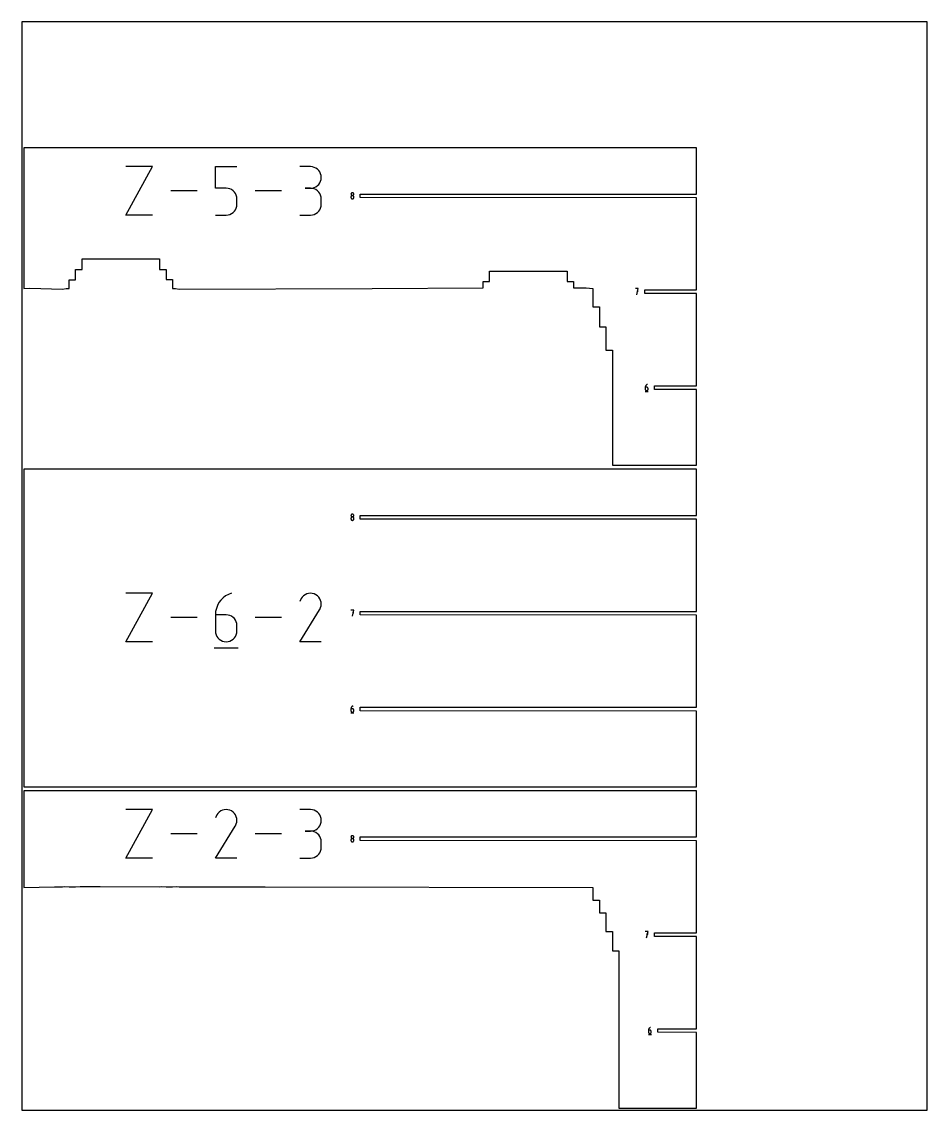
# Model space of a CAD drawing. Extents: x 0 to 7700, y 0 to 841.
# Drawn here: x 4900 to 5600, y 0 to 841 of the extents above; entities that cross this region are included whole.
import ezdxf

# ---------------------------------------------------------------- set-up
doc = ezdxf.new("R2010")
doc.units = 0
doc.header["$MEASUREMENT"] = 0
for name, color, linetype in [('annotation', 7, 'Continuous'), ('boundary', 7, 'Continuous'), ('frame', 7, 'Continuous')]:
    doc.layers.add(name, color=color, linetype=linetype)

msp = doc.modelspace()

# ---------------------------------------------------------------- linework, layer by layer
at = {"layer": 'annotation', "color": 1}
for p, q in [((4980.37, 691.64), (5001.16, 729.08)), ((5001.16, 729.08), (4980.37, 729.08)), ((5049.71, 712.41), (5049.71, 729.08)), ((5049.71, 729.08), (5066.34, 729.08)), ((5123.21, 729.04), (5114.9, 729.04)), ((5124.71, 728.91), (5123.21, 729.04)), ((5126.12, 728.52), (5124.71, 728.91)), ((5127.41, 727.9), (5126.12, 728.52)), ((5128.57, 727.08), (5127.41, 727.9)), ((5129.57, 726.08), (5128.57, 727.08)), ((5130.39, 724.92), (5129.57, 726.08)), ((5131.01, 723.63), (5130.39, 724.92)), ((5131.39, 722.23), (5131.01, 723.63)), ((5128.57, 714.37), (5129.57, 715.37)), ((5129.57, 715.37), (5130.39, 716.54)), ((5130.39, 716.54), (5131.01, 717.83)), ((5131.01, 717.83), (5131.39, 719.24)), ((5131.53, 720.74), (5131.39, 722.23)), ((5131.39, 719.24), (5131.53, 720.74)), ((5131.53, 720.74), (5131.53, 720.74)), ((5035.68, 710.36), (5015.2, 710.36)), ((5058.03, 712.41), (5049.71, 712.41)), ((5059.52, 712.28), (5058.03, 712.41)), ((5060.93, 711.89), (5059.52, 712.28)), ((5062.22, 711.28), (5060.93, 711.89)), ((5063.38, 710.46), (5062.22, 711.28)), ((5064.38, 709.46), (5063.38, 710.46)), ((5065.21, 708.3), (5064.38, 709.46)), ((5065.82, 707.01), (5065.21, 708.3)), ((5066.21, 705.6), (5065.82, 707.01)), ((5100.86, 710.36), (5080.39, 710.36)), ((5123.21, 712.41), (5119.05, 712.41)), ((5119.05, 712.41), (5123.21, 712.41)), ((5123.21, 712.41), (5124.71, 712.54)), ((5124.71, 712.28), (5123.21, 712.41)), ((5123.21, 712.41), (5123.21, 712.41)), ((5124.71, 712.54), (5126.12, 712.93)), ((5126.12, 711.89), (5124.71, 712.28)), ((5126.12, 712.93), (5127.41, 713.55)), ((5127.41, 711.27), (5126.12, 711.89)), ((5127.41, 713.55), (5128.57, 714.37)), ((5128.57, 710.45), (5127.41, 711.27)), ((5129.57, 709.45), (5128.57, 710.45)), ((5130.39, 708.29), (5129.57, 709.45)), ((5131.01, 707), (5130.39, 708.29)), ((5131.39, 705.6), (5131.01, 707)), ((5154.54, 708.06), (5154.52, 707.87)), ((5154.52, 707.87), (5154.52, 707.87)), ((5154.52, 707.87), (5154.54, 707.68)), ((5154.59, 708.24), (5154.54, 708.06)), ((5154.54, 707.68), (5154.59, 707.5)), ((5154.67, 708.41), (5154.59, 708.24)), ((5154.59, 707.5), (5154.67, 707.33)), ((5154.77, 708.56), (5154.67, 708.41)), ((5154.67, 707.33), (5154.77, 707.18)), ((5154.9, 708.68), (5154.77, 708.56)), ((5154.77, 707.18), (5154.9, 707.05)), ((5154.9, 706.55), (5154.77, 706.42)), ((5155.05, 708.79), (5154.9, 708.68)), ((5154.9, 707.05), (5155.05, 706.95)), ((5155.05, 706.66), (5154.9, 706.55)), ((5155.22, 708.87), (5155.05, 708.79)), ((5155.05, 706.95), (5155.22, 706.87)), ((5155.22, 706.74), (5155.05, 706.66)), ((5155.4, 708.92), (5155.22, 708.87)), ((5155.22, 706.87), (5155.4, 706.82)), ((5155.4, 706.79), (5155.22, 706.74)), ((5155.59, 708.93), (5155.4, 708.92)), ((5155.4, 706.82), (5155.59, 706.8)), ((5155.59, 706.8), (5155.4, 706.79)), ((5155.78, 708.92), (5155.59, 708.93)), ((5155.59, 708.93), (5155.59, 708.93)), ((5155.59, 706.8), (5155.78, 706.82)), ((5155.78, 706.79), (5155.59, 706.8)), ((5155.59, 706.8), (5155.59, 706.8)), ((5155.59, 706.8), (5155.59, 706.8)), ((5155.96, 708.87), (5155.78, 708.92)), ((5155.78, 706.82), (5155.96, 706.87)), ((5155.96, 706.74), (5155.78, 706.79)), ((5156.12, 708.79), (5155.96, 708.87)), ((5155.96, 706.87), (5156.12, 706.95)), ((5156.12, 706.66), (5155.96, 706.74)), ((5156.27, 708.68), (5156.12, 708.79)), ((5156.12, 706.95), (5156.27, 707.05)), ((5156.27, 706.55), (5156.12, 706.66)), ((5156.4, 708.56), (5156.27, 708.68)), ((5156.27, 707.05), (5156.4, 707.18)), ((5156.4, 706.42), (5156.27, 706.55)), ((5156.51, 708.41), (5156.4, 708.56)), ((5156.4, 707.18), (5156.51, 707.33)), ((5156.59, 708.24), (5156.51, 708.41)), ((5156.51, 707.33), (5156.59, 707.5)), ((5156.64, 708.06), (5156.59, 708.24)), ((5156.59, 707.5), (5156.64, 707.68)), ((5156.65, 707.87), (5156.64, 708.06)), ((5156.64, 707.68), (5156.65, 707.87)), ((5156.65, 707.87), (5156.65, 707.87)), ((5065.82, 697.06), (5066.21, 698.47)), ((5066.34, 704.11), (5066.21, 705.6)), ((5066.21, 698.47), (5066.34, 699.96)), ((5066.34, 699.96), (5066.34, 704.11)), ((5066.34, 704.11), (5066.34, 704.11)), ((5131.01, 697.05), (5131.39, 698.45)), ((5131.53, 704.11), (5131.39, 705.6)), ((5131.39, 698.45), (5131.53, 699.94)), ((5131.53, 699.94), (5131.53, 704.11)), ((5131.53, 704.11), (5131.53, 704.11)), ((5154.54, 705.93), (5154.52, 705.74)), ((5154.52, 705.74), (5154.52, 705.2)), ((5154.52, 705.2), (5154.52, 705.2)), ((5154.52, 705.2), (5154.54, 705.01)), ((5154.59, 706.11), (5154.54, 705.93)), ((5154.54, 705.01), (5154.59, 704.83)), ((5154.67, 706.27), (5154.59, 706.11)), ((5154.59, 704.83), (5154.67, 704.67)), ((5154.77, 706.42), (5154.67, 706.27)), ((5154.67, 704.67), (5154.77, 704.52)), ((5154.77, 704.52), (5154.9, 704.39)), ((5154.9, 704.39), (5155.05, 704.29)), ((5155.05, 704.29), (5155.22, 704.21)), ((5155.22, 704.21), (5155.4, 704.16)), ((5155.4, 704.16), (5155.59, 704.14)), ((5155.59, 704.14), (5155.78, 704.16)), ((5155.59, 704.14), (5155.59, 704.14)), ((5155.78, 704.16), (5155.96, 704.21)), ((5155.96, 704.21), (5156.12, 704.29)), ((5156.12, 704.29), (5156.27, 704.39)), ((5156.27, 704.39), (5156.4, 704.52)), ((5156.51, 706.27), (5156.4, 706.42)), ((5156.4, 704.52), (5156.51, 704.67)), ((5156.59, 706.11), (5156.51, 706.27)), ((5156.51, 704.67), (5156.59, 704.83)), ((5156.64, 705.93), (5156.59, 706.11)), ((5156.59, 704.83), (5156.64, 705.01)), ((5156.65, 705.74), (5156.64, 705.93)), ((5156.64, 705.01), (5156.65, 705.2)), ((5156.65, 705.2), (5156.65, 705.74)), ((5156.65, 705.74), (5156.65, 705.74)), ((5001.16, 691.64), (4980.37, 691.64)), ((5049.71, 691.64), (5058.03, 691.64)), ((5058.03, 691.64), (5059.52, 691.77)), ((5058.03, 691.64), (5058.03, 691.64)), ((5059.52, 691.77), (5060.93, 692.16)), ((5060.93, 692.16), (5062.22, 692.78)), ((5062.22, 692.78), (5063.38, 693.6)), ((5063.38, 693.6), (5064.38, 694.6)), ((5064.38, 694.6), (5065.21, 695.76)), ((5065.21, 695.76), (5065.82, 697.06)), ((5114.9, 691.64), (5123.21, 691.64)), ((5123.21, 691.64), (5124.71, 691.77)), ((5123.21, 691.64), (5123.21, 691.64)), ((5124.71, 691.77), (5126.12, 692.16)), ((5126.12, 692.16), (5127.41, 692.78)), ((5127.41, 692.78), (5128.57, 693.6)), ((5128.57, 693.6), (5129.57, 694.6)), ((5129.57, 694.6), (5130.39, 695.76)), ((5130.39, 695.76), (5131.01, 697.05)), ((5376.65, 634.85), (5374.52, 634.85)), ((5375.59, 630.05), (5376.65, 634.85)), ((5376.65, 632.71), (5375.59, 632.71)), ((5381.89, 555.36), (5384.29, 555.36)), ((5382.04, 558.95), (5382.02, 558.63)), ((5382.02, 558.63), (5382.02, 557.03)), ((5383.08, 558.63), (5382.02, 558.63)), ((5382.02, 557.03), (5382.02, 557.03)), ((5382.02, 557.03), (5382.04, 556.84)), ((5382.11, 559.26), (5382.04, 558.95)), ((5382.04, 556.84), (5382.09, 556.66)), ((5382.09, 556.66), (5382.16, 556.49)), ((5382.22, 559.56), (5382.11, 559.26)), ((5382.16, 556.49), (5382.27, 556.34)), ((5382.37, 559.83), (5382.22, 559.56)), ((5382.27, 556.34), (5382.4, 556.21)), ((5382.56, 560.08), (5382.37, 559.83)), ((5382.4, 556.21), (5382.55, 556.11)), ((5382.55, 556.11), (5382.71, 556.03)), ((5382.78, 560.3), (5382.56, 560.08)), ((5382.71, 556.03), (5382.89, 555.98)), ((5383.03, 560.49), (5382.78, 560.3)), ((5382.89, 555.98), (5383.08, 555.96)), ((5383.31, 560.65), (5383.03, 560.49)), ((5383.28, 558.61), (5383.08, 558.63)), ((5383.08, 555.96), (5383.28, 555.98)), ((5383.08, 555.96), (5383.08, 555.96)), ((5383.46, 558.56), (5383.28, 558.61)), ((5383.28, 555.98), (5383.46, 556.03)), ((5383.62, 560.76), (5383.31, 560.65)), ((5383.62, 558.48), (5383.46, 558.56)), ((5383.46, 556.03), (5383.62, 556.11)), ((5383.62, 560.76), (5383.62, 560.76)), ((5383.77, 558.38), (5383.62, 558.48)), ((5383.62, 556.11), (5383.77, 556.21)), ((5383.9, 558.25), (5383.77, 558.38)), ((5383.77, 556.21), (5383.9, 556.34)), ((5384.01, 558.1), (5383.9, 558.25)), ((5383.9, 556.34), (5384.01, 556.49)), ((5384.08, 557.93), (5384.01, 558.1)), ((5384.01, 556.49), (5384.08, 556.66)), ((5384.13, 557.75), (5384.08, 557.93)), ((5384.08, 556.66), (5384.13, 556.84)), ((5384.15, 557.56), (5384.13, 557.75)), ((5384.13, 556.84), (5384.15, 557.03)), ((5384.15, 557.03), (5384.15, 557.56)), ((5384.15, 557.56), (5384.15, 557.56)), ((5154.54, 459.67), (5154.52, 459.48)), ((5154.52, 459.48), (5154.52, 459.48)), ((5154.52, 459.48), (5154.54, 459.29)), ((5154.54, 457.54), (5154.52, 457.35)), ((5154.52, 457.35), (5154.52, 456.81)), ((5154.52, 456.81), (5154.52, 456.81)), ((5154.52, 456.81), (5154.54, 456.62)), ((5154.59, 459.85), (5154.54, 459.67)), ((5154.54, 459.29), (5154.59, 459.11)), ((5154.59, 457.72), (5154.54, 457.54)), ((5154.54, 456.62), (5154.59, 456.44)), ((5154.67, 460.02), (5154.59, 459.85)), ((5154.59, 459.11), (5154.67, 458.94)), ((5154.67, 457.88), (5154.59, 457.72)), ((5154.59, 456.44), (5154.67, 456.28)), ((5154.77, 460.16), (5154.67, 460.02)), ((5154.67, 458.94), (5154.77, 458.79)), ((5154.77, 458.03), (5154.67, 457.88)), ((5154.67, 456.28), (5154.77, 456.13)), ((5154.9, 460.29), (5154.77, 460.16)), ((5154.77, 458.79), (5154.9, 458.66)), ((5154.9, 458.16), (5154.77, 458.03)), ((5154.77, 456.13), (5154.9, 456)), ((5155.05, 460.4), (5154.9, 460.29)), ((5154.9, 458.66), (5155.05, 458.56)), ((5155.05, 458.27), (5154.9, 458.16)), ((5154.9, 456), (5155.05, 455.89)), ((5155.22, 460.48), (5155.05, 460.4)), ((5155.05, 458.56), (5155.22, 458.48)), ((5155.22, 458.35), (5155.05, 458.27)), ((5155.05, 455.89), (5155.22, 455.82)), ((5155.4, 460.53), (5155.22, 460.48)), ((5155.22, 458.48), (5155.4, 458.43)), ((5155.4, 458.39), (5155.22, 458.35)), ((5155.22, 455.82), (5155.4, 455.77)), ((5155.59, 460.54), (5155.4, 460.53)), ((5155.4, 458.43), (5155.59, 458.41)), ((5155.59, 458.41), (5155.4, 458.39)), ((5155.4, 455.77), (5155.59, 455.75)), ((5155.78, 460.53), (5155.59, 460.54)), ((5155.59, 460.54), (5155.59, 460.54)), ((5155.59, 458.41), (5155.78, 458.43)), ((5155.78, 458.39), (5155.59, 458.41)), ((5155.59, 458.41), (5155.59, 458.41)), ((5155.59, 458.41), (5155.59, 458.41)), ((5155.59, 455.75), (5155.78, 455.77)), ((5155.59, 455.75), (5155.59, 455.75)), ((5155.96, 460.48), (5155.78, 460.53)), ((5155.78, 458.43), (5155.96, 458.48)), ((5155.96, 458.35), (5155.78, 458.39)), ((5155.78, 455.77), (5155.96, 455.82)), ((5156.12, 460.4), (5155.96, 460.48)), ((5155.96, 458.48), (5156.12, 458.56)), ((5156.12, 458.27), (5155.96, 458.35)), ((5155.96, 455.82), (5156.12, 455.89)), ((5156.27, 460.29), (5156.12, 460.4)), ((5156.12, 458.56), (5156.27, 458.66)), ((5156.27, 458.16), (5156.12, 458.27)), ((5156.12, 455.89), (5156.27, 456)), ((5156.4, 460.16), (5156.27, 460.29)), ((5156.27, 458.66), (5156.4, 458.79)), ((5156.4, 458.03), (5156.27, 458.16)), ((5156.27, 456), (5156.4, 456.13)), ((5156.51, 460.02), (5156.4, 460.16)), ((5156.4, 458.79), (5156.51, 458.94)), ((5156.51, 457.88), (5156.4, 458.03)), ((5156.4, 456.13), (5156.51, 456.28)), ((5156.59, 459.85), (5156.51, 460.02)), ((5156.51, 458.94), (5156.59, 459.11)), ((5156.59, 457.72), (5156.51, 457.88)), ((5156.51, 456.28), (5156.59, 456.44)), ((5156.64, 459.67), (5156.59, 459.85)), ((5156.59, 459.11), (5156.64, 459.29)), ((5156.64, 457.54), (5156.59, 457.72)), ((5156.59, 456.44), (5156.64, 456.62)), ((5156.65, 459.48), (5156.64, 459.67)), ((5156.64, 459.29), (5156.65, 459.48)), ((5156.65, 457.35), (5156.64, 457.54)), ((5156.64, 456.62), (5156.65, 456.81)), ((5156.65, 459.48), (5156.65, 459.48)), ((5156.65, 456.81), (5156.65, 457.35)), ((5156.65, 457.35), (5156.65, 457.35)), ((4980.36, 361.99), (5001.15, 399.43)), ((5001.15, 399.43), (4980.36, 399.43)), ((5055.66, 395.85), (5053.94, 394.12)), ((5057.63, 397.34), (5055.66, 395.85)), ((5059.82, 398.54), (5057.63, 397.34)), ((5062.2, 399.43), (5059.82, 398.54)), ((5062.2, 399.43), (5062.2, 399.43)), ((5116.01, 395.27), (5114.92, 393.18)), ((5116.88, 396.5), (5116.01, 395.27)), ((5117.92, 397.52), (5116.88, 396.5)), ((5119.1, 398.34), (5117.92, 397.52)), ((5120.39, 398.93), (5119.1, 398.34)), ((5121.76, 399.3), (5120.39, 398.93)), ((5123.18, 399.43), (5121.76, 399.3)), ((5124.61, 399.32), (5123.18, 399.43)), ((5126.02, 398.96), (5124.61, 399.32)), ((5127.39, 398.33), (5126.02, 398.96)), ((5128.61, 397.46), (5127.39, 398.33)), ((5127.39, 398.33), (5127.39, 398.33)), ((5129.63, 396.42), (5128.61, 397.46)), ((5130.44, 395.24), (5129.63, 396.42)), ((5050.43, 387.72), (5049.89, 385.29)), ((5051.3, 390.02), (5050.43, 387.72)), ((5052.48, 392.17), (5051.3, 390.02)), ((5053.94, 394.12), (5052.48, 392.17)), ((5130.35, 386.85), (5130.37, 386.87)), ((5130.37, 386.87), (5130.38, 386.9)), ((5130.38, 386.9), (5130.4, 386.93)), ((5130.4, 386.93), (5130.41, 386.96)), ((5130.41, 386.96), (5131.05, 388.32)), ((5130.41, 386.96), (5130.41, 386.96)), ((5131.04, 393.95), (5130.44, 395.24)), ((5131.4, 392.58), (5131.04, 393.95)), ((5131.05, 388.32), (5131.42, 389.73)), ((5131.53, 391.16), (5131.4, 392.58)), ((5131.42, 389.73), (5131.53, 391.16)), ((5035.67, 380.71), (5015.2, 380.71)), ((5049.89, 385.29), (5049.71, 382.76)), ((5049.71, 382.76), (5049.71, 370.31)), ((5058.02, 382.76), (5049.71, 382.76)), ((5059.52, 382.63), (5058.02, 382.76)), ((5060.93, 382.24), (5059.52, 382.63)), ((5062.22, 381.63), (5060.93, 382.24)), ((5063.38, 380.81), (5062.22, 381.63)), ((5064.39, 379.81), (5063.38, 380.81)), ((5065.21, 378.65), (5064.39, 379.81)), ((5065.82, 377.36), (5065.21, 378.65)), ((5100.86, 380.71), (5080.38, 380.71)), ((5114.9, 361.99), (5130.27, 386.73)), ((5130.27, 386.73), (5130.28, 386.75)), ((5130.27, 386.73), (5130.27, 386.73)), ((5130.28, 386.75), (5130.3, 386.77)), ((5130.3, 386.77), (5130.32, 386.8)), ((5130.32, 386.8), (5130.33, 386.82)), ((5130.33, 386.82), (5130.35, 386.85)), ((5156.65, 386.46), (5154.52, 386.46)), ((5155.59, 381.66), (5156.65, 386.46)), ((5156.65, 384.32), (5155.59, 384.32)), ((5049.71, 370.31), (5049.71, 370.31)), ((5049.71, 370.31), (5049.84, 368.82)), ((5066.21, 375.95), (5065.82, 377.36)), ((5066.34, 374.46), (5066.21, 375.95)), ((5066.21, 368.82), (5066.34, 370.31)), ((5066.34, 370.31), (5066.34, 374.46)), ((5066.34, 374.46), (5066.34, 374.46)), ((5001.15, 361.99), (4980.36, 361.99)), ((5049.84, 368.82), (5050.23, 367.41)), ((5050.23, 367.41), (5050.85, 366.11)), ((5050.85, 366.11), (5051.67, 364.95)), ((5051.67, 364.95), (5052.67, 363.95)), ((5052.67, 363.95), (5053.83, 363.13)), ((5053.83, 363.13), (5055.13, 362.51)), ((5055.13, 362.51), (5056.53, 362.12)), ((5056.53, 362.12), (5058.02, 361.99)), ((5058.02, 361.99), (5059.52, 362.12)), ((5058.02, 361.99), (5058.02, 361.99)), ((5059.52, 362.12), (5060.93, 362.51)), ((5060.93, 362.51), (5062.22, 363.13)), ((5062.22, 363.13), (5063.38, 363.95)), ((5063.38, 363.95), (5064.39, 364.95)), ((5064.39, 364.95), (5065.21, 366.11)), ((5065.21, 366.11), (5065.82, 367.41)), ((5065.82, 367.41), (5066.21, 368.82)), ((5131.53, 361.99), (5114.9, 361.99)), ((5048.67, 357.31), (5067.39, 357.31)), ((5154.88, 311.44), (5154.72, 311.17)), ((5155.06, 311.69), (5154.88, 311.44)), ((5155.28, 311.91), (5155.06, 311.69)), ((5155.54, 312.1), (5155.28, 311.91)), ((5155.82, 312.26), (5155.54, 312.1)), ((5156.12, 312.37), (5155.82, 312.26)), ((5156.12, 312.37), (5156.12, 312.37)), ((5154.39, 306.97), (5156.79, 306.97)), ((5154.54, 310.56), (5154.52, 310.23)), ((5154.52, 310.23), (5154.52, 308.64)), ((5155.59, 310.23), (5154.52, 310.23)), ((5154.52, 308.64), (5154.52, 308.64)), ((5154.52, 308.64), (5154.54, 308.45)), ((5154.61, 310.87), (5154.54, 310.56)), ((5154.54, 308.45), (5154.59, 308.27)), ((5154.59, 308.27), (5154.67, 308.1)), ((5154.72, 311.17), (5154.61, 310.87)), ((5154.67, 308.1), (5154.77, 307.95)), ((5154.77, 307.95), (5154.9, 307.82)), ((5154.9, 307.82), (5155.05, 307.72)), ((5155.05, 307.72), (5155.22, 307.64)), ((5155.22, 307.64), (5155.4, 307.59)), ((5155.4, 307.59), (5155.59, 307.57)), ((5155.78, 310.22), (5155.59, 310.23)), ((5155.59, 307.57), (5155.78, 307.59)), ((5155.59, 307.57), (5155.59, 307.57)), ((5155.96, 310.17), (5155.78, 310.22)), ((5155.78, 307.59), (5155.96, 307.64)), ((5156.13, 310.09), (5155.96, 310.17)), ((5155.96, 307.64), (5156.13, 307.72)), ((5156.27, 309.98), (5156.13, 310.09)), ((5156.13, 307.72), (5156.27, 307.82)), ((5156.4, 309.86), (5156.27, 309.98)), ((5156.27, 307.82), (5156.4, 307.95)), ((5156.51, 309.71), (5156.4, 309.86)), ((5156.4, 307.95), (5156.51, 308.1)), ((5156.59, 309.54), (5156.51, 309.71)), ((5156.51, 308.1), (5156.59, 308.27)), ((5156.64, 309.36), (5156.59, 309.54)), ((5156.59, 308.27), (5156.64, 308.45)), ((5156.65, 309.17), (5156.64, 309.36)), ((5156.64, 308.45), (5156.65, 308.64)), ((5156.65, 308.64), (5156.65, 309.17)), ((5156.65, 309.17), (5156.65, 309.17)), ((4980.36, 194.86), (5001.15, 232.3)), ((5001.15, 232.3), (4980.36, 232.3)), ((5050.83, 228.14), (5049.74, 226.04)), ((5051.69, 229.37), (5050.83, 228.14)), ((5052.73, 230.39), (5051.69, 229.37)), ((5053.92, 231.21), (5052.73, 230.39)), ((5055.21, 231.8), (5053.92, 231.21)), ((5056.58, 232.17), (5055.21, 231.8)), ((5057.99, 232.3), (5056.58, 232.17)), ((5059.42, 232.19), (5057.99, 232.3)), ((5060.84, 231.82), (5059.42, 232.19)), ((5062.2, 231.2), (5060.84, 231.82)), ((5063.42, 230.33), (5062.2, 231.2)), ((5062.2, 231.2), (5062.2, 231.2)), ((5064.45, 229.29), (5063.42, 230.33)), ((5065.26, 228.11), (5064.45, 229.29)), ((5065.85, 226.81), (5065.26, 228.11)), ((5123.22, 232.26), (5114.9, 232.26)), ((5124.71, 232.12), (5123.22, 232.26)), ((5126.12, 231.74), (5124.71, 232.12)), ((5127.41, 231.12), (5126.12, 231.74)), ((5128.58, 230.3), (5127.41, 231.12)), ((5129.58, 229.3), (5128.58, 230.3)), ((5130.4, 228.14), (5129.58, 229.3)), ((5131.01, 226.85), (5130.4, 228.14)), ((5049.71, 194.86), (5065.08, 219.6)), ((5065.08, 219.6), (5065.1, 219.62)), ((5065.08, 219.6), (5065.08, 219.6)), ((5065.1, 219.62), (5065.12, 219.64)), ((5065.12, 219.64), (5065.13, 219.66)), ((5065.13, 219.66), (5065.15, 219.69)), ((5065.15, 219.69), (5065.16, 219.71)), ((5065.16, 219.71), (5065.18, 219.74)), ((5065.18, 219.74), (5065.2, 219.76)), ((5065.2, 219.76), (5065.21, 219.79)), ((5065.21, 219.79), (5065.23, 219.82)), ((5065.23, 219.82), (5065.86, 221.19)), ((5065.23, 219.82), (5065.23, 219.82)), ((5066.22, 225.44), (5065.85, 226.81)), ((5065.86, 221.19), (5066.23, 222.6)), ((5066.35, 224.03), (5066.22, 225.44)), ((5066.23, 222.6), (5066.35, 224.03)), ((5129.58, 218.59), (5130.4, 219.75)), ((5130.4, 219.75), (5131.01, 221.05)), ((5131.4, 225.44), (5131.01, 226.85)), ((5131.01, 221.05), (5131.4, 222.46)), ((5131.53, 223.95), (5131.4, 225.44)), ((5131.4, 222.46), (5131.53, 223.95)), ((5131.53, 223.95), (5131.53, 223.95)), ((5035.67, 213.58), (5015.2, 213.58)), ((5100.86, 213.58), (5080.39, 213.58)), ((5123.22, 215.63), (5119.05, 215.63)), ((5119.05, 215.63), (5123.22, 215.63)), ((5123.22, 215.63), (5124.71, 215.76)), ((5124.71, 215.49), (5123.22, 215.63)), ((5123.22, 215.63), (5123.22, 215.63)), ((5124.71, 215.76), (5126.12, 216.15)), ((5126.12, 215.11), (5124.71, 215.49)), ((5126.12, 216.15), (5127.41, 216.77)), ((5127.41, 214.49), (5126.12, 215.11)), ((5127.41, 216.77), (5128.58, 217.59)), ((5128.58, 213.67), (5127.41, 214.49)), ((5128.58, 217.59), (5129.58, 218.59)), ((5129.58, 212.67), (5128.58, 213.67)), ((5130.4, 211.51), (5129.58, 212.67)), ((5131.01, 210.22), (5130.4, 211.51)), ((5154.54, 211.28), (5154.52, 211.09)), ((5154.52, 211.09), (5154.52, 211.09)), ((5154.52, 211.09), (5154.54, 210.9)), ((5154.59, 211.46), (5154.54, 211.28)), ((5154.54, 210.9), (5154.59, 210.72)), ((5154.67, 211.63), (5154.59, 211.46)), ((5154.59, 210.72), (5154.67, 210.55)), ((5154.77, 211.77), (5154.67, 211.63)), ((5154.67, 210.55), (5154.77, 210.4)), ((5154.9, 211.9), (5154.77, 211.77)), ((5154.77, 210.4), (5154.9, 210.27)), ((5155.05, 212.01), (5154.9, 211.9)), ((5154.9, 210.27), (5155.05, 210.17)), ((5155.22, 212.09), (5155.05, 212.01)), ((5155.4, 212.14), (5155.22, 212.09)), ((5155.59, 212.15), (5155.4, 212.14)), ((5155.78, 212.14), (5155.59, 212.15)), ((5155.59, 212.15), (5155.59, 212.15)), ((5155.96, 212.09), (5155.78, 212.14)), ((5156.12, 212.01), (5155.96, 212.09)), ((5156.27, 211.9), (5156.12, 212.01)), ((5156.12, 210.17), (5156.27, 210.27)), ((5156.4, 211.77), (5156.27, 211.9)), ((5156.27, 210.27), (5156.4, 210.4)), ((5156.51, 211.63), (5156.4, 211.77)), ((5156.4, 210.4), (5156.51, 210.55)), ((5156.59, 211.46), (5156.51, 211.63)), ((5156.51, 210.55), (5156.59, 210.72)), ((5156.64, 211.28), (5156.59, 211.46)), ((5156.59, 210.72), (5156.64, 210.9)), ((5156.65, 211.09), (5156.64, 211.28)), ((5156.64, 210.9), (5156.65, 211.09)), ((5156.65, 211.09), (5156.65, 211.09)), ((5131.4, 208.81), (5131.01, 210.22)), ((5131.53, 207.33), (5131.4, 208.81)), ((5131.4, 201.67), (5131.53, 203.16)), ((5131.53, 203.16), (5131.53, 207.33)), ((5131.53, 207.33), (5131.53, 207.33)), ((5154.54, 209.15), (5154.52, 208.95)), ((5154.52, 208.95), (5154.52, 208.42)), ((5154.52, 208.42), (5154.52, 208.42)), ((5154.52, 208.42), (5154.54, 208.23)), ((5154.59, 209.33), (5154.54, 209.15)), ((5154.54, 208.23), (5154.59, 208.05)), ((5154.67, 209.49), (5154.59, 209.33)), ((5154.59, 208.05), (5154.67, 207.89)), ((5154.77, 209.64), (5154.67, 209.49)), ((5154.67, 207.89), (5154.77, 207.74)), ((5154.9, 209.77), (5154.77, 209.64)), ((5154.77, 207.74), (5154.9, 207.61)), ((5155.05, 209.88), (5154.9, 209.77)), ((5154.9, 207.61), (5155.05, 207.5)), ((5155.05, 210.17), (5155.22, 210.09)), ((5155.22, 209.95), (5155.05, 209.88)), ((5155.05, 207.5), (5155.22, 207.43)), ((5155.22, 210.09), (5155.4, 210.04)), ((5155.4, 210), (5155.22, 209.95)), ((5155.22, 207.43), (5155.4, 207.38)), ((5155.4, 210.04), (5155.59, 210.02)), ((5155.59, 210.02), (5155.4, 210)), ((5155.4, 207.38), (5155.59, 207.36)), ((5155.59, 210.02), (5155.78, 210.04)), ((5155.78, 210), (5155.59, 210.02)), ((5155.59, 210.02), (5155.59, 210.02)), ((5155.59, 210.02), (5155.59, 210.02)), ((5155.59, 207.36), (5155.78, 207.38)), ((5155.59, 207.36), (5155.59, 207.36)), ((5155.78, 210.04), (5155.96, 210.09)), ((5155.96, 209.95), (5155.78, 210)), ((5155.78, 207.38), (5155.96, 207.43)), ((5155.96, 210.09), (5156.12, 210.17)), ((5156.12, 209.88), (5155.96, 209.95)), ((5155.96, 207.43), (5156.12, 207.5)), ((5156.27, 209.77), (5156.12, 209.88)), ((5156.12, 207.5), (5156.27, 207.61)), ((5156.4, 209.64), (5156.27, 209.77)), ((5156.27, 207.61), (5156.4, 207.74)), ((5156.51, 209.49), (5156.4, 209.64)), ((5156.4, 207.74), (5156.51, 207.89)), ((5156.59, 209.33), (5156.51, 209.49)), ((5156.51, 207.89), (5156.59, 208.05)), ((5156.64, 209.15), (5156.59, 209.33)), ((5156.59, 208.05), (5156.64, 208.23)), ((5156.65, 208.95), (5156.64, 209.15)), ((5156.64, 208.23), (5156.65, 208.42)), ((5156.65, 208.42), (5156.65, 208.95)), ((5156.65, 208.95), (5156.65, 208.95)), ((5001.15, 194.86), (4980.36, 194.86)), ((5066.34, 194.86), (5049.71, 194.86)), ((5114.9, 194.86), (5123.22, 194.86)), ((5123.22, 194.86), (5124.71, 194.99)), ((5123.22, 194.86), (5123.22, 194.86)), ((5124.71, 194.99), (5126.12, 195.38)), ((5126.12, 195.38), (5127.41, 195.99)), ((5127.41, 195.99), (5128.58, 196.82)), ((5128.58, 196.82), (5129.58, 197.82)), ((5129.58, 197.82), (5130.4, 198.98)), ((5130.4, 198.98), (5131.01, 200.27)), ((5131.01, 200.27), (5131.4, 201.67)), ((5384.15, 138.07), (5382.02, 138.07)), ((5383.08, 133.27), (5384.15, 138.07)), ((5384.15, 135.93), (5383.08, 135.93)), ((5384.54, 62.17), (5384.52, 61.84)), ((5384.52, 61.84), (5384.52, 60.25)), ((5385.59, 61.84), (5384.52, 61.84)), ((5384.52, 60.25), (5384.52, 60.25)), ((5384.52, 60.25), (5384.54, 60.06)), ((5384.61, 62.48), (5384.54, 62.17)), ((5384.54, 60.06), (5384.59, 59.88)), ((5384.59, 59.88), (5384.67, 59.71)), ((5384.72, 62.77), (5384.61, 62.48)), ((5384.67, 59.71), (5384.77, 59.56)), ((5384.87, 63.05), (5384.72, 62.77)), ((5384.77, 59.56), (5384.9, 59.43)), ((5385.06, 63.3), (5384.87, 63.05)), ((5384.9, 59.43), (5385.05, 59.33)), ((5385.05, 59.33), (5385.21, 59.25)), ((5385.28, 63.52), (5385.06, 63.3)), ((5385.21, 59.25), (5385.39, 59.2)), ((5385.54, 63.71), (5385.28, 63.52)), ((5385.39, 59.2), (5385.59, 59.18)), ((5385.82, 63.87), (5385.54, 63.71)), ((5385.78, 61.83), (5385.59, 61.84)), ((5385.59, 59.18), (5385.78, 59.2)), ((5385.59, 59.18), (5385.59, 59.18)), ((5385.96, 61.78), (5385.78, 61.83)), ((5385.78, 59.2), (5385.96, 59.25)), ((5386.12, 63.98), (5385.82, 63.87)), ((5386.12, 61.7), (5385.96, 61.78)), ((5385.96, 59.25), (5386.12, 59.33)), ((5386.12, 63.98), (5386.12, 63.98)), ((5386.27, 61.59), (5386.12, 61.7)), ((5386.12, 59.33), (5386.27, 59.43)), ((5386.4, 61.47), (5386.27, 61.59)), ((5386.27, 59.43), (5386.4, 59.56)), ((5386.51, 61.32), (5386.4, 61.47)), ((5386.4, 59.56), (5386.51, 59.71)), ((5386.58, 61.15), (5386.51, 61.32)), ((5386.51, 59.71), (5386.58, 59.88)), ((5386.63, 60.97), (5386.58, 61.15)), ((5386.58, 59.88), (5386.63, 60.06)), ((5386.65, 60.78), (5386.63, 60.97)), ((5386.63, 60.06), (5386.65, 60.25)), ((5386.65, 60.25), (5386.65, 60.78)), ((5386.65, 60.78), (5386.65, 60.78)), ((5384.39, 58.58), (5386.79, 58.58))]:
    msp.add_line(p, q, dxfattribs=at)
at = {"layer": 'boundary', "color": 5}
for p, q in [((5291.59, 743.59), (4901.59, 743.59)), ((4901.59, 743.59), (4901.59, 720.69)), ((5421.59, 743.59), (5291.59, 743.59)), ((5421.58, 707.91), (5421.59, 743.59)), ((4901.59, 720.69), (4901.59, 712.65)), ((4901.59, 712.65), (4901.59, 697.14)), ((5161.71, 705.17), (5161.71, 707.91)), ((5161.71, 707.91), (5421.58, 707.91)), ((5421.59, 705.02), (5161.71, 705.17)), ((5421.58, 633.82), (5421.59, 705.02)), ((4901.59, 697.14), (4901.59, 670.83)), ((4901.59, 670.83), (4901.59, 634.93)), ((4946.59, 655.13), (4946.59, 657.77)), ((4946.59, 657.77), (4992.77, 657.77)), ((4992.77, 657.77), (5006.59, 657.77)), ((5006.59, 657.77), (5006.59, 655.16)), ((4941.58, 644.03), (4941.58, 649.66)), ((4941.58, 649.66), (4944.03, 649.66)), ((4944.03, 649.66), (4946.59, 649.66)), ((4946.59, 649.66), (4946.59, 655.13)), ((5006.59, 655.16), (5006.59, 649.67)), ((5006.59, 649.67), (5009.05, 649.67)), ((5009.05, 649.67), (5011.59, 649.67)), ((5011.59, 649.67), (5011.59, 644.1)), ((5261.59, 646.78), (5261.59, 648.39)), ((5261.59, 648.39), (5288.25, 648.39)), ((5288.25, 648.39), (5321.59, 648.39)), ((5321.59, 648.39), (5321.59, 646.78)), ((4936.59, 634.91), (4936.59, 641.72)), ((4936.59, 641.72), (4937.86, 641.72)), ((4937.86, 641.72), (4941.58, 641.72)), ((4941.58, 641.72), (4941.58, 644.03)), ((5011.59, 644.1), (5011.59, 641.75)), ((5011.59, 641.75), (5012.86, 641.75)), ((5012.86, 641.75), (5016.59, 641.75)), ((5016.59, 641.75), (5016.59, 634.9)), ((5256.59, 635.43), (5256.59, 640.38)), ((5256.59, 640.38), (5257.71, 640.38)), ((5257.71, 640.38), (5261.59, 640.38)), ((5261.59, 644.75), (5261.59, 646.78)), ((5261.59, 642.15), (5261.59, 644.75)), ((5261.59, 640.38), (5261.59, 642.15)), ((5321.59, 646.78), (5321.59, 644.75)), ((5321.59, 644.75), (5321.59, 642.15)), ((5321.59, 642.15), (5321.59, 640.38)), ((5321.59, 640.38), (5322.71, 640.38)), ((5322.71, 640.38), (5326.58, 640.38)), ((5326.58, 640.38), (5326.58, 635.43)), ((4901.59, 634.93), (4906.2, 635.1)), ((4906.2, 635.1), (4931.59, 634.29)), ((4931.59, 634.29), (4934.44, 634.91)), ((4934.44, 634.91), (4936.59, 634.91)), ((5016.59, 634.9), (5018.75, 634.9)), ((5018.75, 634.9), (5021.59, 634.29)), ((5021.59, 634.29), (5170.8, 635.03)), ((5170.8, 635.03), (5256.59, 635.43)), ((5326.58, 635.43), (5336.23, 635.32)), ((5336.23, 635.32), (5341.58, 634.93)), ((5341.58, 634.93), (5341.58, 633.97)), ((5341.58, 633.97), (5341.58, 630.93)), ((5341.58, 630.93), (5341.58, 623.54)), ((5381.71, 631.08), (5381.71, 633.82)), ((5381.71, 633.82), (5421.58, 633.82)), ((5421.59, 630.93), (5381.71, 631.08)), ((5421.58, 559.74), (5421.59, 630.93)), ((5341.58, 623.54), (5341.58, 620.73)), ((5341.58, 620.73), (5342.93, 620.73)), ((5342.93, 620.73), (5346.59, 620.73)), ((5346.59, 620.73), (5346.59, 612.66)), ((5346.59, 612.66), (5346.59, 605.38)), ((5346.59, 605.38), (5350.15, 605.38)), ((5350.15, 605.38), (5351.59, 605.38)), ((5351.59, 605.38), (5351.59, 597.57)), ((5351.59, 597.57), (5351.59, 587.37)), ((5351.59, 587.37), (5354.87, 587.37)), ((5354.87, 587.37), (5356.58, 587.37)), ((5356.58, 587.37), (5356.58, 578.58)), ((5356.58, 578.58), (5356.58, 567.6)), ((5356.58, 567.6), (5356.58, 556.34)), ((5356.58, 556.34), (5356.58, 498.37)), ((5389.21, 556.99), (5389.21, 559.74)), ((5389.21, 559.74), (5421.58, 559.74)), ((5421.59, 556.84), (5389.21, 556.99)), ((5421.59, 498.37), (5421.59, 556.84)), ((5356.58, 498.37), (5360.78, 498.37)), ((5360.78, 498.37), (5362.27, 498.37)), ((5362.27, 498.37), (5374, 498.37)), ((5374, 498.37), (5383.13, 498.37)), ((5383.13, 498.37), (5421.59, 498.37)), ((5378.25, 495.19), (4901.59, 495.19)), ((4901.59, 495.19), (4901.59, 487.56)), ((5421.59, 495.19), (5378.25, 495.19)), ((5421.58, 459.52), (5421.59, 495.19)), ((4901.59, 487.56), (4901.59, 484.88)), ((4901.59, 484.88), (4901.59, 479.71)), ((4901.59, 479.71), (4901.59, 470.94)), ((4901.59, 470.94), (4901.59, 457.34)), ((4901.59, 457.34), (4901.59, 438.35)), ((5161.71, 456.78), (5161.71, 459.52)), ((5161.71, 459.52), (5421.58, 459.52)), ((5421.59, 456.63), (5161.71, 456.78)), ((5421.58, 385.43), (5421.59, 456.63)), ((4901.59, 438.35), (4901.59, 415.78)), ((4901.59, 415.78), (4901.59, 283.6)), ((5161.71, 382.69), (5161.71, 385.43)), ((5161.71, 385.43), (5421.58, 385.43)), ((5421.59, 382.54), (5161.71, 382.69)), ((5421.58, 311.35), (5421.59, 382.54)), ((5161.71, 308.6), (5161.71, 311.35)), ((5161.71, 311.35), (5421.58, 311.35)), ((5421.59, 308.45), (5161.71, 308.6)), ((5421.59, 270.41), (5421.59, 308.45)), ((4901.59, 283.6), (4901.59, 249.98)), ((5421.59, 249.98), (5421.59, 270.41)), ((4901.59, 249.98), (4925.3, 249.98)), ((5031.59, 246.8), (4901.59, 246.8)), ((4901.59, 246.8), (4901.59, 223.61)), ((4925.3, 249.98), (4956.93, 249.98)), ((4956.93, 249.98), (5130.33, 249.98)), ((5421.59, 246.8), (5031.59, 246.8)), ((5130.33, 249.98), (5319.92, 249.98)), ((5319.92, 249.98), (5358.05, 249.98)), ((5358.05, 249.98), (5368.52, 249.98)), ((5368.52, 249.98), (5384.71, 249.98)), ((5384.71, 249.98), (5390.15, 249.98)), ((5390.15, 249.98), (5394.68, 249.98)), ((5394.68, 249.98), (5398.52, 249.98)), ((5398.52, 249.98), (5401.82, 249.98)), ((5401.82, 249.98), (5405.73, 249.98)), ((5405.73, 249.98), (5408.77, 249.98)), ((5408.77, 249.98), (5421.59, 249.98)), ((5421.58, 211.13), (5421.59, 246.8)), ((4901.59, 223.61), (4901.59, 219.4)), ((4901.59, 219.4), (4901.59, 208.46)), ((5161.71, 208.39), (5161.71, 211.13)), ((5161.71, 211.13), (5421.58, 211.13)), ((4901.59, 208.46), (4901.59, 186.42)), ((5421.59, 208.24), (5161.71, 208.39)), ((5421.59, 185.5), (5421.59, 208.24)), ((4901.59, 186.42), (4901.59, 172.01)), ((5421.58, 137.04), (5421.59, 185.5)), ((4901.59, 172.01), (4925.35, 172.65)), ((4925.35, 172.65), (4931.59, 172.51)), ((4931.59, 172.51), (4933.39, 172.86)), ((4933.39, 172.86), (4936.59, 172.58)), ((4936.59, 172.58), (4939.01, 172.72)), ((4939.01, 172.72), (4941.58, 172.59)), ((4941.58, 172.59), (4945.17, 172.81)), ((4945.17, 172.81), (4946.59, 172.74)), ((4946.59, 172.74), (4960.73, 172.74)), ((4960.73, 172.74), (5006.59, 172.73)), ((5006.59, 172.73), (5008.04, 172.81)), ((5008.04, 172.81), (5011.59, 172.6)), ((5011.59, 172.6), (5014.17, 172.71)), ((5014.17, 172.71), (5016.59, 172.58)), ((5016.59, 172.58), (5019.79, 172.87)), ((5019.79, 172.87), (5021.59, 172.51)), ((5021.59, 172.51), (5088.15, 172.65)), ((5088.15, 172.65), (5341.58, 172.01)), ((5341.58, 172.01), (5341.58, 167.04)), ((5341.58, 167.04), (5341.58, 162.25)), ((5341.58, 162.25), (5343.58, 162.25)), ((5343.58, 162.25), (5346.59, 162.25)), ((5346.59, 162.25), (5346.59, 158.88)), ((5346.59, 158.88), (5346.59, 152.54)), ((5346.59, 152.54), (5350.62, 152.54)), ((5350.62, 152.54), (5351.59, 152.54)), ((5351.59, 152.54), (5351.59, 148.74)), ((5351.59, 148.74), (5351.59, 138.13)), ((5351.59, 138.13), (5354.32, 138.13)), ((5354.32, 138.13), (5356.58, 138.13)), ((5356.58, 138.13), (5356.58, 132.38)), ((5389.21, 134.3), (5389.21, 137.04)), ((5389.21, 137.04), (5421.58, 137.04)), ((5356.58, 132.38), (5356.58, 123.06)), ((5421.59, 134.15), (5389.21, 134.3)), ((5421.58, 62.95), (5421.59, 134.15)), ((5356.58, 123.06), (5361.58, 123.06)), ((5361.58, 123.06), (5361.58, 121.33)), ((5361.58, 121.33), (5361.58, 117.7)), ((5361.58, 117.7), (5361.58, 94.91)), ((5361.58, 94.91), (5361.58, 69.48)), ((5361.58, 69.48), (5361.58, 68.59)), ((5361.58, 68.59), (5361.58, 67.13)), ((5361.58, 67.13), (5361.58, 1.59)), ((5391.71, 60.21), (5391.71, 62.95)), ((5391.71, 62.95), (5421.58, 62.95)), ((5421.59, 60.06), (5391.71, 60.21)), ((5421.59, 1.59), (5421.59, 60.06)), ((5361.58, 1.59), (5366.48, 1.59)), ((5366.48, 1.59), (5381.24, 1.59)), ((5381.24, 1.59), (5403.07, 1.59)), ((5403.07, 1.59), (5421.59, 1.59))]:
    msp.add_line(p, q, dxfattribs=at)
at = {"layer": 'frame', "color": 5}
for p, q in [((5600, 840.99), (4900, 840.99)), ((4900, 840.99), (4900, 0)), ((5600, 0), (5600, 840.99)), ((4900, 0), (5600, 0))]:
    msp.add_line(p, q, dxfattribs=at)

doc.saveas('drawing.dxf')
